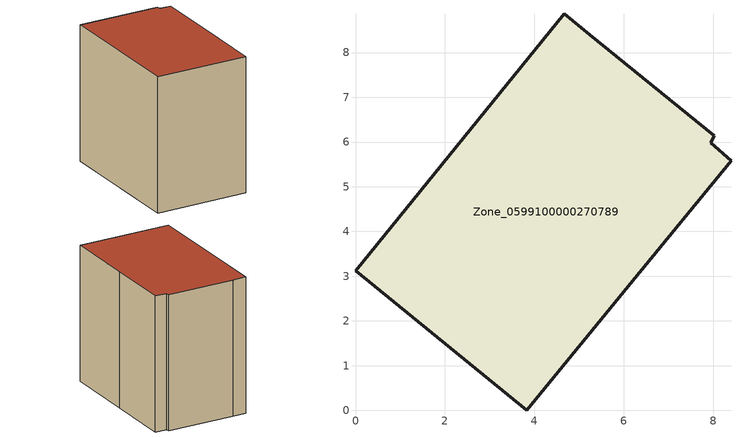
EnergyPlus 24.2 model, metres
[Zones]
Zone_0599100000270789
 floor ground (C_G): 8.4,5.58 6.2,2.9 3.83,0 0,3.12 4.67,8.87 5.24,8.4 8.02,6.14 7.94,5.99 z0
 wall outside (C_F): 0,3.12 3.83,0 6.2,2.9 8.4,5.58 7.94,5.99 8.02,6.14 5.24,8.4 4.67,8.87 0,3.12 z0:7.14
 roof outside (C_R): 6.2,2.9 8.4,5.58 7.94,5.99 8.02,6.14 5.24,8.4 4.67,8.87 0,3.12 3.83,0 z7.14
[BUILDING]
Pand.0599100000270789: North Axis=0; Terrain=City; Loads Convergence Tolerance Value=0.04; Temperature Convergence Tolerance Value=0.4; Solar Distribution=FullExterior; Maximum Number of Warmup Days=25; Minimum Number of Warmup Days=1
[Site:Location]
Rotterdam.The.Hague.AP_ZH_NLD Design_Conditions: Latitude=51.96; Longitude=4.45; Time Zone=1; Elevation=-4.5
[SITE:GROUNDTEMPERATURE:BUILDINGSURFACE]
18, 18, 18, 18, 18, 18, 18, 18, 18, 18, 18, 18
[MATERIAL] Thermal Absorptance=0.9; Solar Absorptance=0.7; Visible Absorptance=0.7
Name | Roughness | Thickness | Conductivity | Density | Specific Heat
G.TC.1946-1964 | MediumSmooth | 0.15 | 1 | 540 | 1210
F.TC.1946-1964 | Rough | 0.3 | 0.857143 | 1920 | 840
R.TC.1946-1964 | MediumRough | 0.2 | 0.235294 | 1500 | 1000
[CONSTRUCTION]
C_G: G.TC.1946-1964
C_F: F.TC.1946-1964
C_R: R.TC.1946-1964
[ZONE]
Zone_0599100000270789: Type=1; Multiplier=1; Ceiling Height=Autocalculate; Volume=Autocalculate; Floor Area=autocalculate; Part of Total Floor Area=Yes
[ZONEINFILTRATION:DESIGNFLOWRATE]
Infil_Zone_0599100000270789: Zone or ZoneList or Space or SpaceList=Zone_0599100000270789; Schedule=AlwaysOn; Design Flow Rate Calculation Method=Flow/Area; Flow Rate per Floor Area=0.003; Constant Term Coefficient=1; Temperature Term Coefficient=0; Velocity Term Coefficient=0; Velocity Squared Term Coefficient=0
[HVACTEMPLATE:ZONE:IDEALLOADSAIRSYSTEM]
Zone_0599100000270789: Maximum Heating Supply Air Temperature=50; Minimum Cooling Supply Air Temperature=13; Maximum Heating Supply Air Humidity Ratio=0.0156; Minimum Cooling Supply Air Humidity Ratio=0.0077; Heating Limit=NoLimit; Cooling Limit=NoLimit; Dehumidification Control Type=ConstantSensibleHeatRatio; Cooling Sensible Heat Ratio=0.7; Dehumidification Setpoint=60; Humidification Control Type=None; Humidification Setpoint=30; Outdoor Air Method=None; Outdoor Air Flow Rate per Person=0.00944; Outdoor Air Flow Rate per Zone Floor Area=0; Outdoor Air Flow Rate per Zone=0; Demand Controlled Ventilation Type=None; Outdoor Air Economizer Type=NoEconomizer; Heat Recovery Type=None; Sensible Heat Recovery Effectiveness=0.7; Latent Heat Recovery Effectiveness=0.65
[ZONECONTROL:THERMOSTAT]
ThermostatControl_Zone_0599100000270789: Zone or ZoneList=Zone_0599100000270789; Control Type Schedule=DualSetpointControlType; Control 1=Thermostat_Zone_0599100000270789; Temperature Difference Between Cutout And Setpoint=0
[THERMOSTATSETPOINT:DUALSETPOINT]
Thermostat_Zone_0599100000270789: Heating Setpoint Temperature Schedule=HeatingSetpoint_Zone_0599100000270789; Cooling Setpoint Temperature Schedule=CoolingSetpoint_Zone_0599100000270789
[SCHEDULE:COMPACT]
HeatingSetpoint_Zone_0599100000270789: Through: 12/31, For: AllDays, Until: 24:00, 21
CoolingSetpoint_Zone_0599100000270789: Through: 12/31, For: AllDays, Until: 24:00, 24
DualSetpointControlType: Through: 12/31, For: AllDays, Until: 24:00, 4
AlwaysOn: Through: 12/31, For: AllDays, Until: 24:00, 1
